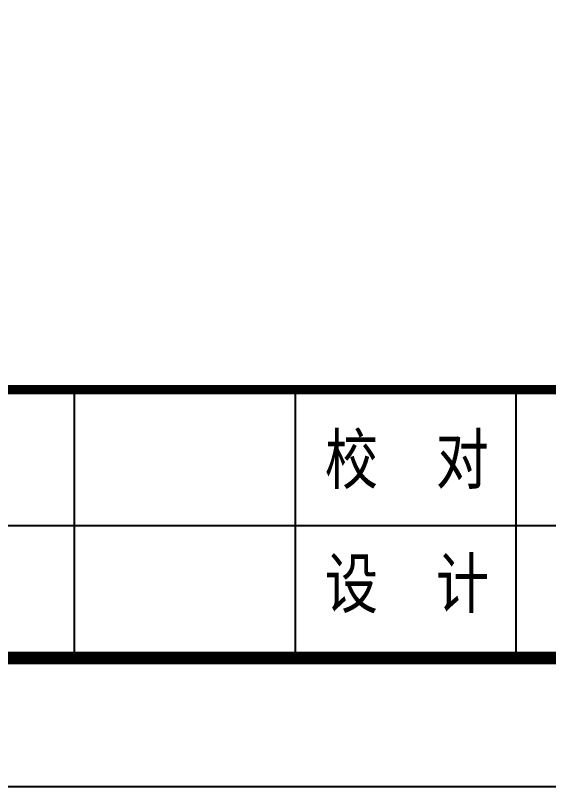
# Model space of a CAD drawing. Extents: x 4283 to 40403, y 1134 to 1764.
# Drawn here: x 4828.37 to 4857.71, y 1136.33 to 1178.76 of the extents above; entities that cross this region are included whole.
import ezdxf

# ---------------------------------------------------------------- set-up
doc = ezdxf.new("R2010")
doc.units = 0
for name, color, linetype in [('PUB_TITLE', 4, 'Continuous'), ('S-MODIFY', 4, 'Continuous'), ('华泽绵阳图框', 7, 'Continuous'), ('图框', 7, 'Continuous')]:
    doc.layers.add(name, color=color, linetype=linetype)
doc.styles.add('-宋体', font='', dxfattribs={"width": 0.8})
doc.styles.get('-宋体').set_extended_font_data('SimSun')

msp = doc.modelspace()

# ---------------------------------------------------------------- linework, layer by layer
at = {"layer": 'PUB_TITLE'}
msp.add_lwpolyline([(4702.534, 1136.333), (5122.534, 1136.333), (5122.534, 1433.333), (4702.534, 1433.333)], close=True, dxfattribs=at)
at = {"layer": 'PUB_TITLE', "color": 7, "const_width": 0.506}
msp.add_lwpolyline([(4720.211, 1143.403), (5115.234, 1143.403), (5115.239, 1158.165), (4720.211, 1158.165)], close=True, dxfattribs=at)
at = {"layer": 'S-MODIFY'}
msp.add_lwpolyline([(4702.534, 1136.333), (5122.534, 1136.333), (5122.534, 1433.333), (4702.534, 1433.333)], close=True, dxfattribs=at)
at = {"layer": '华泽绵阳图框', "color": 7}
for p, q in [((4831.628, 1143.318), (4831.628, 1158.08)), ((4843.782, 1143.318), (4843.782, 1158.08)), ((4855.937, 1143.318), (4855.937, 1158.08)), ((4770.855, 1150.699), (4880.246, 1150.699))]:
    msp.add_line(p, q, dxfattribs=at)
at = {"layer": '华泽绵阳图框', "color": 7, "const_width": 0.707}
msp.add_lwpolyline([(4720.211, 1143.403), (5115.464, 1143.403), (5115.464, 1426.232), (4720.211, 1426.232)], close=True, dxfattribs=at)
at = {"layer": '华泽绵阳图框', "color": 7, "const_width": 0.506}
msp.add_lwpolyline([(4720.211, 1158.165), (5115.239, 1158.165)], dxfattribs=at)

# ---------------------------------------------------------------- texts
at = {"layer": '图框', "color": 7, "style": '-宋体', "width": 0.8}
for s, p in [('校', (4845.396, 1153.001)), ('对', (4851.506, 1153.001)), ('设', (4845.402, 1146.173)), ('计', (4851.512, 1146.173))]:
    msp.add_text(s, height=2.685, dxfattribs=at).set_placement(p)

doc.saveas('drawing.dxf')
